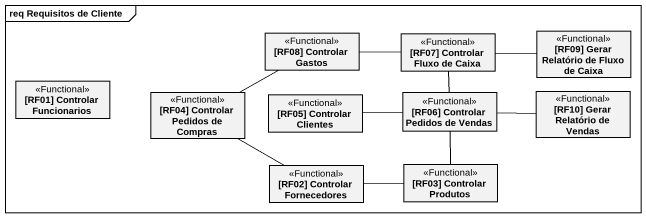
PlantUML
@startuml
mainframe req Requisitos de Cliente
hide circle
hide empty members
class "[RF08] Controlar Gastos" as RF08_Controlar_Gastos <<Functional>>
class "[RF07] Controlar Fluxo de Caixa" as RF07_Controlar_Fluxo_de <<Functional>>
class "[RF09] Gerar Relatório de Fluxo de Caixa" as RF09_Gerar_Relatório_de <<Functional>>
class "[RF01] Controlar Funcionarios" as RF01_Controlar_Funcionarios <<Functional>>
class "[RF04] Controlar Pedidos de Compras" as RF04_Controlar_Pedidos_de <<Functional>>
class "[RF05] Controlar Clientes" as RF05_Controlar_Clientes <<Functional>>
class "[RF06] Controlar Pedidos de Vendas" as RF06_Controlar_Pedidos_de <<Functional>>
class "[RF10] Gerar Relatório de Vendas" as RF10_Gerar_Relatório_de <<Functional>>
class "[RF02] Controlar Fornecedores" as RF02_Controlar_Fornecedores <<Functional>>
class "[RF03] Controlar Produtos" as RF03_Controlar_Produtos <<Functional>>
RF08_Controlar_Gastos -right- RF07_Controlar_Fluxo_de
RF07_Controlar_Fluxo_de -right- RF09_Gerar_Relatório_de
RF07_Controlar_Fluxo_de -- RF06_Controlar_Pedidos_de
RF04_Controlar_Pedidos_de -right- RF08_Controlar_Gastos
RF04_Controlar_Pedidos_de -right- RF02_Controlar_Fornecedores
RF05_Controlar_Clientes -right- RF06_Controlar_Pedidos_de
RF06_Controlar_Pedidos_de -right- RF10_Gerar_Relatório_de
RF06_Controlar_Pedidos_de -- RF03_Controlar_Produtos
RF02_Controlar_Fornecedores -right- RF03_Controlar_Produtos
@enduml
